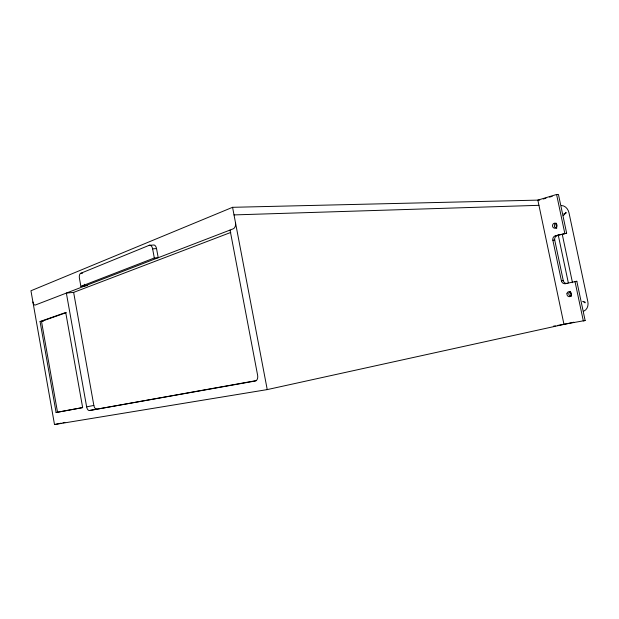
<?xml version="1.0" encoding="UTF-8"?>
<svg xmlns="http://www.w3.org/2000/svg" width="619" height="619" viewBox="0 0 619 619"><rect width="100%" height="100%" fill="white"/><g stroke="black" fill="none" stroke-linecap="round" stroke-linejoin="round"><path stroke-width="0.93" d="M565.077 213.594L564.249 214.692A5.354 4.712 -76.3 0 1 563.205 215.528M583.802 311.125C587.416 309.647 588.638 305.175 587.833 301.623L569 212.859C568.257 209.222 565.387 205.624 561.433 205.523M583.818 301.964L585.025 302.838A0.874 0.433 77.6 0 0 585.203 302.18L582.611 301.368M539.729 200.084L232.566 207.311L30.95 290.768L54.503 424.549L267.238 389.599L573.836 322.213M80.733 273.296L149.225 245.302L153.133 245.07A4.666 2.669 85.3 0 1 156.537 248.59L158.216 257.713L154.309 257.984L80.888 286.388L79.418 278.217A4.194 2.151 84.1 0 1 80.733 273.296L82.598 273.149M230.067 230.051L257.62 375.284A5.2 3.327 79.1 0 1 255.307 381.01L89.384 410.521A4.093 2.058 80 0 1 86.645 406.861L66.357 293.081L73.638 292.385L230.786 232.434M40.065 321.532L65.722 312.494L82.652 407.604L56.097 412.509L40.065 321.532L43.4 321.137M66.287 312.641L41.488 321.362L57.513 412.223L56.097 412.509M557.115 235.731A3.598 3.234 89.7 0 0 554.717 240.048L563.251 280.554A3.598 3.265 80.3 0 0 567.174 283.386L565.348 283.664A3.613 3.265 80.3 0 1 561.418 280.833L552.86 240.211A3.606 3.242 89.6 0 1 555.266 235.878L566.648 233.224L558.439 194.451L556.582 194.482L537.849 200.123L563.979 324.379M543.296 199.008L545.966 198.204M549.533 197.136L552.202 196.331M555.266 235.878L566.648 233.224M563.7 213.957L565.093 213.625L565.843 212.348A0.867 0.433 74.9 0 1 566.277 212.928L565.085 213.594M585.133 320.51L583.33 320.905L575.012 281.575L576.823 281.289L585.133 320.51L557.255 325.509M565.348 283.664L576.823 281.289M54.503 424.549L61.111 423.164M62.999 422.769L64.894 422.375M89.384 410.521L256.428 380.577M86.645 406.861L93.848 405.43A4.062 2.066 80 0 0 96.587 409.051M57.513 412.223L82.195 407.666M553.456 326.19L555.359 325.849M561.418 280.833L563.251 280.554M84.764 285.877L87.65 285.614M80.888 286.388L84.617 286.048L84.292 284.237M552.86 240.211L554.717 240.048M149.225 245.302A4.681 2.662 85.2 0 1 152.622 248.83L156.537 248.59M234.013 214.909L538.94 205.322M556.582 194.482L564.807 233.363M562.338 234.694L572.49 282.697M555.785 223.428L556.775 228.148M558.176 234.756L568.343 282.906M570.138 291.41L571.136 296.13M232.566 207.311L267.238 389.599M152.622 248.83L154.309 257.984M73.638 292.385L93.848 405.43M32.923 301.964A3.83 1.811 83.4 0 0 35.306 305.035L233.231 228.829A5.207 3.312 86.8 0 0 235.46 222.523M556.566 228.094A2.522 2.267 -87.5 0 1 556.117 223.119M570.981 296.354A2.53 2.29 76.8 0 1 570.532 291.371M556.342 227.513A2.53 2.267 -87.6 0 0 555.436 223.25A2.53 2.267 -87.6 0 0 552.574 226.291A2.53 2.267 -87.6 0 0 556.342 227.513M567.027 293.321A2.538 2.298 76.9 0 0 569.759 296.648A2.538 2.298 76.9 0 0 570.927 292.524A2.538 2.298 76.9 0 0 567.027 293.321"/></g></svg>
